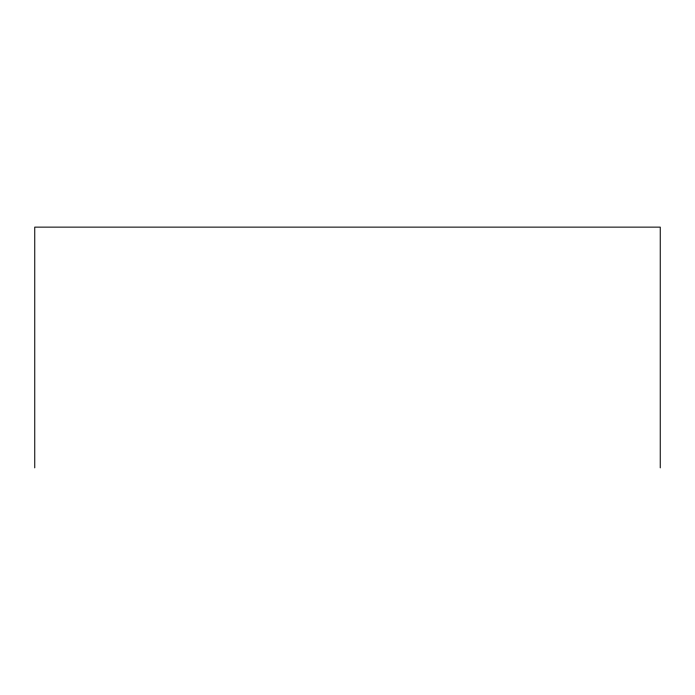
<?xml version="1.0" encoding="UTF-8"?>
<svg xmlns="http://www.w3.org/2000/svg" width="695" height="695" viewBox="0 0 695 695"><rect width="100%" height="100%" fill="white"/><g stroke="black" fill="none" stroke-linecap="round" stroke-linejoin="round"><path stroke-width="1.04" d="M660.25 467.865L660.25 227.135L34.75 227.135L34.75 467.865"/></g></svg>
